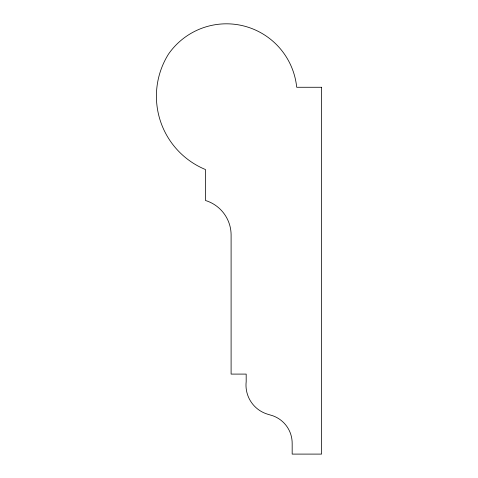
<?xml version="1.0" encoding="UTF-8"?>
<svg xmlns="http://www.w3.org/2000/svg" width="478" height="478" viewBox="0 0 478 478"><rect width="100%" height="100%" fill="white"/><g stroke="black" fill="none" stroke-linecap="round" stroke-linejoin="round"><path stroke-width="0.72" d="M321.575 87.271L296.695 87.271A70.601 70.601 0 0 0 168.525 54.062A79.348 79.348 0 0 0 205.468 169.541L205.468 200.491A36.161 36.161 0 0 1 231.101 234.453L231.101 374.095L246.182 374.095L246.182 381.641A30.389 30.389 0 0 0 267.292 414.097L272.914 415.806A29.194 29.194 0 0 1 292.172 443.53L292.172 454.1L321.575 454.1L321.575 87.271"/></g></svg>
